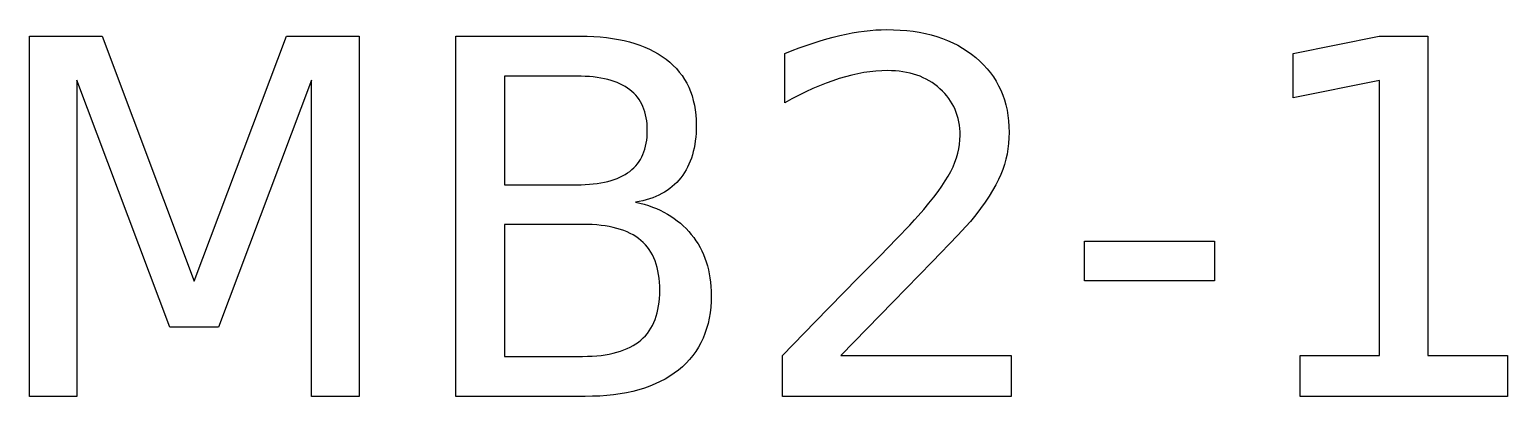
# Model space of a CAD drawing. Header units: millimetres. Extents: x -4.03 to 4.03, y -1 to 1.
import ezdxf

# ---------------------------------------------------------------- set-up
doc = ezdxf.new("R2010")
doc.units = ezdxf.units.MM
doc.layers.add('LASER_MARK', color=7, linetype='Continuous')

msp = doc.modelspace()

# ---------------------------------------------------------------- linework, layer by layer
at = {"layer": 'LASER_MARK'}
for points in [[(0.395395, -0.776316), (1.323026, -0.776316), (1.323026, -1), (0.075658, -1), (0.075658, -0.776316), (0.254441, -0.592928), (0.488158, -0.355921), (0.60662, -0.235732), (0.700822, -0.13898), (0.770765, -0.065666), (0.796639, -0.037798), (0.816447, -0.015789), (0.847153, 0.019377), (0.875452, 0.053166), (0.901347, 0.085578), (0.924836, 0.116612), (0.945919, 0.146269), (0.964597, 0.174548), (0.98087, 0.201449), (0.994737, 0.226974), (1.00661, 0.251758), (1.0169, 0.276439), (1.025607, 0.301018), (1.03273, 0.325493), (1.038271, 0.349866), (1.042229, 0.374137), (1.044603, 0.398304), (1.045395, 0.422368), (1.044966, 0.441715), (1.043678, 0.460609), (1.041532, 0.47905), (1.038528, 0.497039), (1.034665, 0.514576), (1.029945, 0.531661), (1.024365, 0.548294), (1.017928, 0.564474), (1.010632, 0.580201), (1.002477, 0.595477), (0.993465, 0.6103), (0.983594, 0.624671), (0.972864, 0.63859), (0.961277, 0.652056), (0.948831, 0.66507), (0.935526, 0.677632), (0.921533, 0.689582), (0.907021, 0.700761), (0.89199, 0.711169), (0.876439, 0.720806), (0.86037, 0.729672), (0.843781, 0.737767), (0.826673, 0.745091), (0.809046, 0.751645), (0.7909, 0.757427), (0.772235, 0.762438), (0.753051, 0.766679), (0.733347, 0.770148), (0.713125, 0.772846), (0.692383, 0.774774), (0.671122, 0.77593), (0.649342, 0.776316), (0.617876, 0.775637), (0.585979, 0.773602), (0.553649, 0.77021), (0.520888, 0.765461), (0.487695, 0.759354), (0.454071, 0.751891), (0.420014, 0.743072), (0.385526, 0.732895), (0.350524, 0.72134), (0.314926, 0.708388), (0.278732, 0.694038), (0.241941, 0.678289), (0.204554, 0.661143), (0.166571, 0.642599), (0.127991, 0.622656), (0.088816, 0.601316), (0.088816, 0.869737), (0.128618, 0.885362), (0.167763, 0.9), (0.20625, 0.913651), (0.244079, 0.926316), (0.28125, 0.937993), (0.317763, 0.948684), (0.353618, 0.958388), (0.388816, 0.967105), (0.423314, 0.974815), (0.457072, 0.981497), (0.490091, 0.98715), (0.522368, 0.991776), (0.553906, 0.995374), (0.584704, 0.997944), (0.614762, 0.999486), (0.644079, 1), (0.681754, 0.999404), (0.718462, 0.997615), (0.754204, 0.994634), (0.78898, 0.990461), (0.82279, 0.985095), (0.855633, 0.978536), (0.88751, 0.970785), (0.918421, 0.961842), (0.948366, 0.951706), (0.977344, 0.940378), (1.005356, 0.927858), (1.032401, 0.914145), (1.058481, 0.899239), (1.083594, 0.883141), (1.107741, 0.865851), (1.130921, 0.847368), (1.152909, 0.827889), (1.173479, 0.807607), (1.19263, 0.786523), (1.210362, 0.764638), (1.226676, 0.741951), (1.241571, 0.718462), (1.255047, 0.694171), (1.267105, 0.669079), (1.277745, 0.643185), (1.286966, 0.616488), (1.294768, 0.588991), (1.301151, 0.560691), (1.306116, 0.531589), (1.309663, 0.501686), (1.311791, 0.470981), (1.3125, 0.439474), (1.311791, 0.409406), (1.309663, 0.379729), (1.306116, 0.350442), (1.301151, 0.321546), (1.294768, 0.293041), (1.286966, 0.264926), (1.277745, 0.237202), (1.267105, 0.209868), (1.254595, 0.182124), (1.239762, 0.153166), (1.222605, 0.122995), (1.203125, 0.091612), (1.181322, 0.059015), (1.157196, 0.025206), (1.130746, -0.009817), (1.101974, -0.046053), (1.076563, -0.074137), (1.033224, -0.12023), (0.892763, -0.266447), (0.680263, -0.485033)], [(-4.030921, 0.964474), (-3.634868, 0.964474), (-3.133553, -0.372368), (-2.629605, 0.964474), (-2.233553, 0.964474), (-2.233553, -1), (-2.492763, -1), (-2.492763, 0.725), (-2.999342, -0.622368), (-3.266447, -0.622368), (-3.773026, 0.725), (-3.773026, -1), (-4.030921, -1)], [(-1.705921, 0.964474), (-1.026974, 0.964474), (-0.989525, 0.96398), (-0.953166, 0.9625), (-0.917897, 0.960033), (-0.883717, 0.956579), (-0.850627, 0.952138), (-0.818627, 0.946711), (-0.787716, 0.940296), (-0.757895, 0.932895), (-0.729163, 0.924507), (-0.701521, 0.915132), (-0.674969, 0.90477), (-0.649507, 0.893421), (-0.625134, 0.881086), (-0.60185, 0.867763), (-0.579657, 0.853454), (-0.558553, 0.838158), (-0.538636, 0.821952), (-0.520004, 0.804914), (-0.502657, 0.787043), (-0.486595, 0.768339), (-0.471818, 0.748802), (-0.458326, 0.728433), (-0.446119, 0.707232), (-0.435197, 0.685197), (-0.42556, 0.66233), (-0.417208, 0.638631), (-0.410141, 0.614098), (-0.404359, 0.588734), (-0.399861, 0.562536), (-0.396649, 0.535506), (-0.394721, 0.507643), (-0.394079, 0.478947), (-0.394408, 0.456702), (-0.395395, 0.435033), (-0.397039, 0.413939), (-0.399342, 0.393421), (-0.402303, 0.373479), (-0.405921, 0.354112), (-0.410197, 0.335321), (-0.415132, 0.317105), (-0.420724, 0.299465), (-0.426974, 0.282401), (-0.433882, 0.265913), (-0.441447, 0.25), (-0.449671, 0.234663), (-0.458553, 0.219901), (-0.468092, 0.205715), (-0.478289, 0.192105), (-0.489124, 0.179096), (-0.500576, 0.166715), (-0.512644, 0.15496), (-0.525329, 0.143832), (-0.538631, 0.133332), (-0.552549, 0.123458), (-0.567085, 0.114212), (-0.582237, 0.105592), (-0.598006, 0.0976), (-0.614391, 0.090234), (-0.631394, 0.083496), (-0.649013, 0.077385), (-0.667249, 0.071901), (-0.686102, 0.067044), (-0.705571, 0.062814), (-0.725658, 0.059211), (-0.701493, 0.05359), (-0.678012, 0.047255), (-0.655214, 0.040206), (-0.6331, 0.032442), (-0.61167, 0.023964), (-0.590923, 0.014772), (-0.57086, 0.004865), (-0.55148, -0.005757), (-0.532784, -0.017092), (-0.514772, -0.029143), (-0.497443, -0.041907), (-0.480798, -0.055387), (-0.464836, -0.06958), (-0.449558, -0.084488), (-0.434963, -0.100111), (-0.421053, -0.116447), (-0.407908, -0.133401), (-0.395611, -0.150874), (-0.384162, -0.168866), (-0.373561, -0.187377), (-0.363808, -0.206407), (-0.354903, -0.225956), (-0.346847, -0.246024), (-0.339638, -0.266612), (-0.333278, -0.287718), (-0.327765, -0.309344), (-0.323101, -0.331489), (-0.319284, -0.354153), (-0.316316, -0.377336), (-0.314196, -0.401038), (-0.312924, -0.42526), (-0.3125, -0.45), (-0.313199, -0.482427), (-0.315296, -0.513919), (-0.318791, -0.544475), (-0.323684, -0.574095), (-0.329975, -0.602781), (-0.337664, -0.63053), (-0.346752, -0.657345), (-0.357237, -0.683224), (-0.36912, -0.708167), (-0.382401, -0.732175), (-0.397081, -0.755248), (-0.413158, -0.777385), (-0.430633, -0.798587), (-0.449507, -0.818853), (-0.469778, -0.838184), (-0.491447, -0.856579), (-0.514407, -0.873946), (-0.538548, -0.890193), (-0.563872, -0.90532), (-0.590378, -0.919326), (-0.618066, -0.932211), (-0.646937, -0.943976), (-0.676989, -0.954621), (-0.708224, -0.964145), (-0.74064, -0.972548), (-0.774239, -0.979831), (-0.80902, -0.985994), (-0.844983, -0.991036), (-0.882129, -0.994958), (-0.920456, -0.997759), (-0.959966, -0.99944), (-1.000658, -1), (-1.705921, -1)], [(2.899342, -0.776316), (3.333553, -0.776316), (3.333553, 0.722368), (2.861184, 0.627632), (2.861184, 0.869737), (3.330921, 0.964474), (3.596711, 0.964474), (3.596711, -0.776316), (4.030921, -0.776316), (4.030921, -1), (2.899342, -1)], [(-1.440132, 0.746053), (-1.440132, 0.153947), (-1.04671, 0.153947), (-1.022756, 0.154233), (-0.999578, 0.155088), (-0.977177, 0.156515), (-0.955551, 0.158512), (-0.934701, 0.161079), (-0.914628, 0.164217), (-0.89533, 0.167925), (-0.876809, 0.172204), (-0.859064, 0.177053), (-0.842095, 0.182473), (-0.825902, 0.188464), (-0.810485, 0.195025), (-0.795844, 0.202156), (-0.78198, 0.209858), (-0.768891, 0.218131), (-0.756579, 0.226974), (-0.745027, 0.236403), (-0.734221, 0.246433), (-0.72416, 0.257065), (-0.714844, 0.268298), (-0.706273, 0.280132), (-0.698448, 0.292568), (-0.691368, 0.305605), (-0.685033, 0.319243), (-0.679443, 0.333483), (-0.674599, 0.348324), (-0.6705, 0.363767), (-0.667146, 0.379811), (-0.664538, 0.396456), (-0.662675, 0.413703), (-0.661557, 0.431551), (-0.661184, 0.45), (-0.661557, 0.468293), (-0.662675, 0.485999), (-0.664538, 0.50312), (-0.667146, 0.519655), (-0.6705, 0.535603), (-0.674599, 0.550966), (-0.679443, 0.565743), (-0.685033, 0.579934), (-0.691368, 0.593539), (-0.698448, 0.606558), (-0.706273, 0.618992), (-0.714844, 0.630839), (-0.72416, 0.6421), (-0.734221, 0.652775), (-0.745027, 0.662865), (-0.756579, 0.672368), (-0.768891, 0.681291), (-0.78198, 0.689638), (-0.795844, 0.69741), (-0.810485, 0.704605), (-0.825902, 0.711225), (-0.842095, 0.71727), (-0.859064, 0.722738), (-0.876809, 0.727632), (-0.89533, 0.731949), (-0.914628, 0.735691), (-0.934701, 0.738857), (-0.955551, 0.741447), (-0.977177, 0.743462), (-0.999578, 0.744901), (-1.022756, 0.745765), (-1.04671, 0.746053)], [(-1.440132, -0.061842), (-1.440132, -0.781579), (-1.013816, -0.781579), (-0.987441, -0.781232), (-0.961935, -0.780191), (-0.937297, -0.778457), (-0.913528, -0.776028), (-0.890628, -0.772906), (-0.868596, -0.769089), (-0.847433, -0.764579), (-0.827138, -0.759375), (-0.807712, -0.753477), (-0.789155, -0.746885), (-0.771466, -0.7396), (-0.754646, -0.73162), (-0.738695, -0.722947), (-0.723612, -0.713579), (-0.709398, -0.703518), (-0.696053, -0.692763), (-0.683545, -0.681294), (-0.671844, -0.669089), (-0.66095, -0.65615), (-0.650863, -0.642475), (-0.641584, -0.628066), (-0.633111, -0.612921), (-0.625445, -0.597042), (-0.618585, -0.580428), (-0.612533, -0.563078), (-0.607288, -0.544994), (-0.60285, -0.526174), (-0.599219, -0.50662), (-0.596394, -0.486331), (-0.594377, -0.465306), (-0.593167, -0.443547), (-0.592763, -0.421053), (-0.593167, -0.398404), (-0.594377, -0.376511), (-0.596394, -0.355374), (-0.599219, -0.334992), (-0.60285, -0.315365), (-0.607288, -0.296495), (-0.612533, -0.278379), (-0.618585, -0.26102), (-0.625445, -0.244416), (-0.633111, -0.228567), (-0.641584, -0.213474), (-0.650863, -0.199137), (-0.66095, -0.185555), (-0.671844, -0.172728), (-0.683545, -0.160657), (-0.696053, -0.149342), (-0.709398, -0.138746), (-0.723612, -0.128834), (-0.738695, -0.119606), (-0.754646, -0.111061), (-0.771466, -0.1032), (-0.789155, -0.096022), (-0.807712, -0.089528), (-0.827138, -0.083717), (-0.847433, -0.07859), (-0.868596, -0.074147), (-0.890628, -0.070387), (-0.913528, -0.067311), (-0.937297, -0.064918), (-0.961935, -0.063209), (-0.987441, -0.062184), (-1.013816, -0.061842)], [(1.724342, -0.153947), (2.433553, -0.153947), (2.433553, -0.369737), (1.724342, -0.369737)]]:
    msp.add_lwpolyline(points, close=True, dxfattribs=at)

doc.saveas('drawing.dxf')
